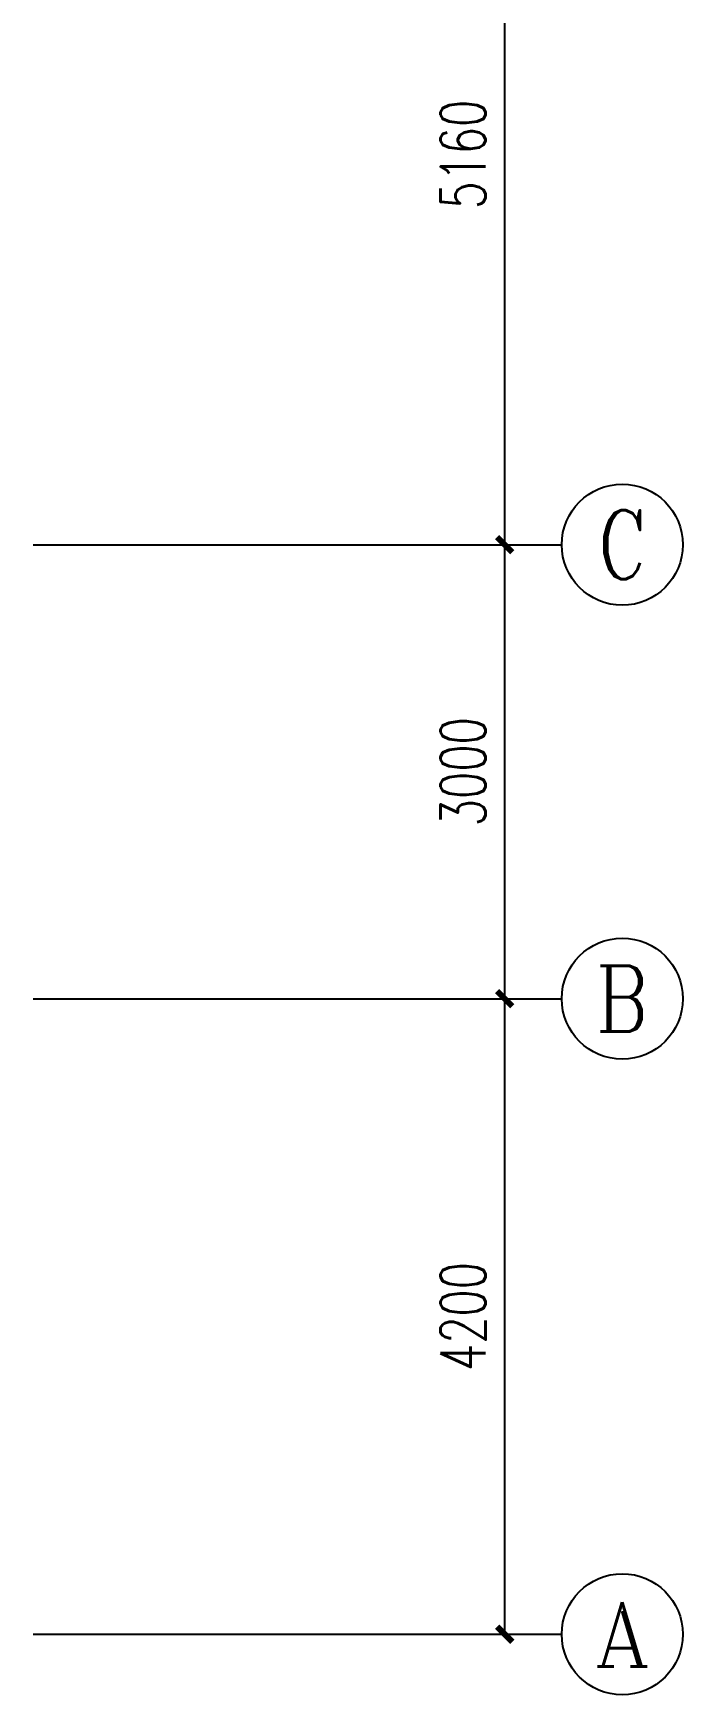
# Model space of a CAD drawing. Extents: x 1051052 to 1482120, y -981644 to -673261.
# Drawn here: x 1143210 to 1147503, y -972694 to -961714 of the extents above; entities that cross this region are included whole.
import ezdxf
from ezdxf.enums import TextEntityAlignment as Align

# ---------------------------------------------------------------- set-up
doc = ezdxf.new("R2010")
doc.units = 0
doc.header["$LTSCALE"] = 1000
doc.header["$MEASUREMENT"] = 0
doc.layers.add('AXIS', color=3, linetype='Continuous')
doc.layers.add('AXIS_TEXT', color=7, linetype='Continuous')
doc.styles.add('_TCH_AXIS', font='COMPLEX', dxfattribs={"bigfont": 'GBCBIG'})
doc.styles.add('_TCH_DIM_T3', font='SIMPLEX', dxfattribs={"width": 0.705882, "bigfont": 'GBCBIG'})
doc.styles.add('COMPLEX', font='COMPLEX')
doc.dimstyles.new('_TCH_ARCH&&100', dxfattribs={"dimtxt": 297.5, "dimasz": 100, "dimexe": 250, "dimexo": 300, "dimgap": 126.25, "dimtad": 1, "dimdec": 0, "dimzin": 0, "dimdsep": 46, "dimtxsty": '_TCH_DIM_T3', "dimblk": 'ARCHTICK', "dimcen": 0.09, "dimclrt": 7, "dimazin": 2, "dimtfac": 1, "dimtdec": 0, "dimtix": 1, "dimtmove": 2, "dimatfit": 3, "dimfxl": 0, "dimtolj": 1, "dimtzin": 0, "dimarcsym": 0})

# ---------------------------------------------------------------- blocks, each defined once
blk = doc.blocks.new('_ArchTick')
at = {"color": 0, "linetype": 'ByBlock', "const_width": 0.4}
blk.add_lwpolyline([(-0.5, -0.5), (0.5, 0.5)], dxfattribs=at)
blk = doc.blocks.new('*D128')
at = {"layer": 'AXIS', "color": 0, "lineweight": -2, "transparency": 16777216}
for p, q in [((1144826, -968094), (1146576, -968094)), ((1146326, -972294), (1146326, -968094)), ((1144826, -972294), (1146576, -972294))]:
    blk.add_line(p, q, dxfattribs=at)
at = {"layer": 'Defpoints', "color": 0, "transparency": 16777216}
for p in [(1143826, -968094), (1146326, -968094), (1143826, -972294)]:
    blk.add_point(p, dxfattribs=at)
at = {"layer": 'AXIS', "color": 0, "lineweight": -2, "transparency": 16777216, "xscale": 100, "yscale": 100, "zscale": 100}
for p, rotation in [((1146326, -968094), 90), ((1146326, -972294), 270)]:
    blk.add_blockref('_ArchTick', p, dxfattribs=dict(at, rotation=rotation))
at = {"layer": 'AXIS', "color": 7, "transparency": 16777216, "insert": (1146051, -970194), "char_height": 297.5, "attachment_point": 5, "rotation": 90, "style": '_TCH_DIM_T3'}
blk.add_mtext('\\A1;4200', dxfattribs=at)
blk = doc.blocks.new('*D129')
at = {"layer": 'AXIS', "color": 0, "lineweight": -2, "transparency": 16777216}
for p, q in [((1144826, -965094), (1146576, -965094)), ((1146326, -968094), (1146326, -965094)), ((1144826, -968094), (1146576, -968094))]:
    blk.add_line(p, q, dxfattribs=at)
at = {"layer": 'Defpoints', "color": 0, "transparency": 16777216}
for p in [(1143826, -965094), (1146326, -965094), (1143826, -968094)]:
    blk.add_point(p, dxfattribs=at)
at = {"layer": 'AXIS', "color": 0, "lineweight": -2, "transparency": 16777216, "xscale": 100, "yscale": 100, "zscale": 100}
for p, rotation in [((1146326, -965094), 90), ((1146326, -968094), 270)]:
    blk.add_blockref('_ArchTick', p, dxfattribs=dict(at, rotation=rotation))
at = {"layer": 'AXIS', "color": 7, "transparency": 16777216, "insert": (1146051, -966594), "char_height": 297.5, "attachment_point": 5, "rotation": 90, "style": '_TCH_DIM_T3'}
blk.add_mtext('\\A1;3000', dxfattribs=at)
blk = doc.blocks.new('*D130')
at = {"layer": 'AXIS', "color": 0, "lineweight": -2, "transparency": 16777216}
for p, q in [((1144826, -959934), (1146576, -959934)), ((1146326, -965094), (1146326, -959934)), ((1144826, -965094), (1146576, -965094))]:
    blk.add_line(p, q, dxfattribs=at)
at = {"layer": 'Defpoints', "color": 0, "transparency": 16777216}
for p in [(1143826, -959934), (1146326, -959934), (1143826, -965094)]:
    blk.add_point(p, dxfattribs=at)
at = {"layer": 'AXIS', "color": 0, "lineweight": -2, "transparency": 16777216, "xscale": 100, "yscale": 100, "zscale": 100}
for p, rotation in [((1146326, -959934), 90), ((1146326, -965094), 270)]:
    blk.add_blockref('_ArchTick', p, dxfattribs=dict(at, rotation=rotation))
at = {"layer": 'AXIS', "color": 7, "transparency": 16777216, "insert": (1146051, -962514), "char_height": 297.5, "attachment_point": 5, "rotation": 90, "style": '_TCH_DIM_T3'}
blk.add_mtext('\\A1;5160', dxfattribs=at)
blk = doc.blocks.new('_AXISO')
blk.add_circle((0, 0), 0.5)
at = {"layer": 'AXIS_TEXT', "style": 'COMPLEX', "width": 1.041667}
blk.add_attdef('A', text='', height=0.56, dxfattribs=at).set_placement((-0.25, -0.28), (0.25, -0.28), align=Align.FIT)

msp = doc.modelspace()

# ---------------------------------------------------------------- linework, layer by layer
at = {"layer": 'AXIS'}
for p, q in [((1143209.787, -965093.811), (1146702.717, -965093.811)), ((1143209.787, -968093.811), (1146702.717, -968093.811)), ((1143209.787, -972293.811), (1146702.717, -972293.811))]:
    msp.add_line(p, q, dxfattribs=at)

# ---------------------------------------------------------------- block references
ref = msp.add_blockref('_AXISO', (1147102.717, -965093.811), dxfattribs=dict(at, xscale=800, yscale=800, zscale=800))
ref.add_attrib('A', 'C', dxfattribs={"layer": 'AXIS_TEXT', "height": 455.691, "style": '_TCH_AXIS'}).set_placement((1146939.971, -965321.657), (1147265.464, -965321.657), align=Align.FIT)
ref = msp.add_blockref('_AXISO', (1147102.717, -968093.811), dxfattribs=dict(at, xscale=800, yscale=800, zscale=800))
ref.add_attrib('A', 'B', dxfattribs={"layer": 'AXIS_TEXT', "height": 435.257, "style": '_TCH_AXIS'}).set_placement((1146926.542, -968311.44), (1147278.893, -968311.44), align=Align.FIT)
ref = msp.add_blockref('_AXISO', (1147102.717, -972293.811), dxfattribs=dict(at, xscale=800, yscale=800, zscale=800))
ref.add_attrib('A', 'A', dxfattribs={"layer": 'AXIS_TEXT', "height": 425.184, "style": '_TCH_AXIS'}).set_placement((1146920.496, -972506.403), (1147284.939, -972506.403), align=Align.FIT)

# ---------------------------------------------------------------- dimensions: what is measured, and where the dimension line sits
for p1, p2, picture, middle in [((1143826.036, -965093.811), (1143826.036, -959933.811), '*D130', (1146051.036, -962513.811)), ((1143826.036, -968093.811), (1143826.036, -965093.811), '*D129', (1146051.036, -966593.811)), ((1143826.036, -972293.811), (1143826.036, -968093.811), '*D128', (1146051.036, -970193.811))]:
    dim = msp.add_aligned_dim(p1=p1, p2=p2, distance=-2500, dimstyle='_TCH_ARCH&&100', dxfattribs=at)
    dim.commit()
    dim.dimension.update_dxf_attribs({"geometry": picture, "text_midpoint": middle})

doc.saveas('drawing.dxf')
